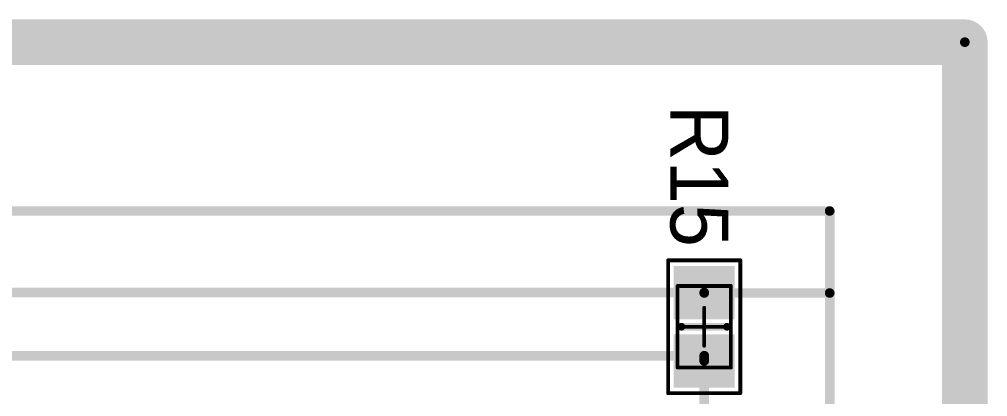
# Model space of a CAD drawing. Header units: millimetres. Extents: x 0.98 to 3.28, y 0.99 to 3.18.
# Drawn here: x 2.28 to 3.284, y 2.787 to 3.178 of the extents above; entities that cross this region are included whole.
import ezdxf

# ---------------------------------------------------------------- set-up
doc = ezdxf.new("R2010")
doc.units = ezdxf.units.MM
doc.header["$MEASUREMENT"] = 0
for name, color, linetype in [('BottomLayer', 5, 'Continuous'), ('Mechanical1', 6, 'Continuous'), ('Mechanical13', 56, 'Continuous'), ('Mechanical15', 56, 'Continuous'), ('TopLayer', 1, 'Continuous'), ('TopOverlay', 2, 'Continuous'), ('TopPaste', 8, 'Continuous'), ('TopSolder', 216, 'Continuous')]:
    doc.layers.add(name, color=color, linetype=linetype)

# ---------------------------------------------------------------- blocks, each defined once
blk = doc.blocks.new('6_0805_N_44')
at = {"layer": 'Mechanical13', "const_width": 0.00394}
for points in [[(-0.0423, 0.0276), (-0.0423, -0.0276)], [(-0.0423, 0.0276), (0.0423, 0.0276)], [(0.0423, 0.0276), (0.0423, -0.0276)], [(-0.0423, -0.0276), (0.0423, -0.0276)]]:
    blk.add_lwpolyline(points, dxfattribs=at)
at = {"layer": 'Mechanical13', "const_width": 0.00197}
for points in [[(-0.0433, 0.0276, 1), (-0.0413, 0.0276, 1)], [(-0.0433, 0.0276, 1), (-0.0413, 0.0276, 1)], [(0.0413, 0.0276, 1), (0.0433, 0.0276, 1)], [(0.0413, 0.0276, 1), (0.0433, 0.0276, 1)], [(-0.0433, -0.0276, 1), (-0.0413, -0.0276, 1)], [(-0.0433, -0.0276, 1), (-0.0413, -0.0276, 1)], [(0.0413, -0.0276, 1), (0.0433, -0.0276, 1)], [(0.0413, -0.0276, 1), (0.0433, -0.0276, 1)]]:
    blk.add_lwpolyline(points, format="xyb", close=True, dxfattribs=at)
at = {"layer": 'Mechanical15', "const_width": 0.00394}
for points in [[(-0.0689, 0.0374), (-0.0689, -0.0374)], [(-0.0689, 0.0374), (0.0689, 0.0374)], [(0.0689, 0.0374), (0.0689, -0.0374)], [(0, 0.0197), (0, -0.0197)], [(-0.0197, 0), (0.0197, 0)], [(-0.0689, -0.0374), (0.0689, -0.0374)]]:
    blk.add_lwpolyline(points, dxfattribs=at)
at = {"layer": 'Mechanical15', "const_width": 0.00197}
for points in [[(-0.0699, 0.0374, 1), (-0.0679, 0.0374, 1)], [(-0.0699, 0.0374, 1), (-0.0679, 0.0374, 1)], [(0.0679, 0.0374, 1), (0.0699, 0.0374, 1)], [(0.0679, 0.0374, 1), (0.0699, 0.0374, 1)], [(-0.001, 0.0197, 1), (0.001, 0.0197, 1)], [(-0.0207, 0, 1), (-0.0187, 0, 1)], [(0.0187, 0, 1), (0.0207, 0, 1)], [(-0.001, -0.0197, 1), (0.001, -0.0197, 1)], [(-0.0699, -0.0374, 1), (-0.0679, -0.0374, 1)], [(-0.0699, -0.0374, 1), (-0.0679, -0.0374, 1)], [(0.0679, -0.0374, 1), (0.0699, -0.0374, 1)], [(0.0679, -0.0374, 1), (0.0699, -0.0374, 1)]]:
    blk.add_lwpolyline(points, format="xyb", close=True, dxfattribs=at)
at = {"layer": 'TopLayer'}
for points in [[(-0.0118, -0.0276), (-0.0118, 0.0276), (-0.0591, -0.0276), (-0.0591, 0.0276)], [(0.0591, -0.0276), (0.0591, 0.0276), (0.0118, -0.0276), (0.0118, 0.0276)]]:
    blk.add_solid(points, dxfattribs=at)
at = {"layer": 'TopOverlay', "const_width": 0.00787}
blk.add_lwpolyline([(0, 0.0236), (0, -0.0236)], dxfattribs=at)
at = {"layer": 'TopOverlay', "const_width": 0.00394}
for points in [[(-0.002, 0.0236, 1), (0.002, 0.0236, 1)], [(-0.002, -0.0236, 1), (0.002, -0.0236, 1)]]:
    blk.add_lwpolyline(points, format="xyb", close=True, dxfattribs=at)
at = {"layer": 'TopPaste'}
for points in [[(-0.0118, -0.0276), (-0.0118, 0.0276), (-0.0591, -0.0276), (-0.0591, 0.0276)], [(0.0591, -0.0276), (0.0591, 0.0276), (0.0118, -0.0276), (0.0118, 0.0276)]]:
    blk.add_solid(points, dxfattribs=at)
at = {"layer": 'TopSolder'}
for points in [[(-0.0078, -0.0316), (-0.0078, 0.0316), (-0.0631, -0.0316), (-0.0631, 0.0316)], [(0.0631, -0.0316), (0.0631, 0.0316), (0.0078, -0.0316), (0.0078, 0.0316)]]:
    blk.add_solid(points, dxfattribs=at)

msp = doc.modelspace()

# ---------------------------------------------------------------- linework, layer by layer
at = {"layer": 'BottomLayer', "const_width": 0.01}
for points in [[(1.6856, 2.9791), (3.12, 2.9791)], [(3.12, 1.7841), (3.12, 2.9791)]]:
    msp.add_lwpolyline(points, dxfattribs=at)
at = {"layer": 'BottomLayer', "const_width": 0.005}
msp.add_lwpolyline([(3.1175, 2.9791, 1), (3.1225, 2.9791, 1)], format="xyb", close=True, dxfattribs=at)
msp.add_lwpolyline([(3.1175, 2.9791, 1), (3.1225, 2.9791, 1)], format="xyb", close=True, dxfattribs=at)
at = {"layer": 'Mechanical1', "const_width": 0.0472}
for points in [[(1, 3.1541), (3.26, 3.1541)], [(3.26, 1.0141), (3.26, 3.1541)]]:
    msp.add_lwpolyline(points, dxfattribs=at)
at = {"layer": 'Mechanical1', "const_width": 0.0236}
msp.add_lwpolyline([(3.2482, 3.1541, 1), (3.2718, 3.1541, 1)], format="xyb", close=True, dxfattribs=at)
msp.add_lwpolyline([(3.2482, 3.1541, 1), (3.2718, 3.1541, 1)], format="xyb", close=True, dxfattribs=at)
at = {"layer": 'TopLayer', "const_width": 0.01}
for points in [[(1, 3.1541), (3.26, 3.1541)], [(3.26, 1.0141), (3.26, 3.1541)], [(1.845, 2.8946), (2.99, 2.8946)], [(2.99, 2.8941), (2.99, 2.8946)], [(2.99, 2.8941), (3.12, 2.8941)], [(3.12, 1.8946), (3.12, 2.8941)], [(1.705, 2.8291), (2.99, 2.8291)], [(2.99, 2.8237), (2.99, 2.8291)], [(2.99, 2.7446), (2.99, 2.8237)]]:
    msp.add_lwpolyline(points, dxfattribs=at)
at = {"layer": 'TopLayer', "const_width": 0.005}
for points in [[(3.2575, 3.1541, 1), (3.2625, 3.1541, 1)], [(3.2575, 3.1541, 1), (3.2625, 3.1541, 1)], [(2.9875, 2.8946, 1), (2.9925, 2.8946, 1)], [(2.9875, 2.8946, 1), (2.9925, 2.8946, 1)], [(2.9875, 2.8941, 1), (2.9925, 2.8941, 1)], [(2.9875, 2.8941, 1), (2.9925, 2.8941, 1)], [(3.1175, 2.8941, 1), (3.1225, 2.8941, 1)], [(3.1175, 2.8941, 1), (3.1225, 2.8941, 1)], [(2.9875, 2.8291, 1), (2.9925, 2.8291, 1)], [(2.9875, 2.8291, 1), (2.9925, 2.8291, 1)], [(2.9875, 2.8237, 1), (2.9925, 2.8237, 1)], [(2.9875, 2.8237, 1), (2.9925, 2.8237, 1)]]:
    msp.add_lwpolyline(points, format="xyb", close=True, dxfattribs=at)

# ---------------------------------------------------------------- block references
at = {"rotation": 90}
msp.add_blockref('6_0805_N_44', (2.99, 2.8591), dxfattribs=at)

# ---------------------------------------------------------------- texts
at = {"layer": 'TopOverlay'}
msp.add_text('R15', height=0.06, rotation=270, dxfattribs=at).set_placement((2.955, 3.0891))

doc.saveas('drawing.dxf')
